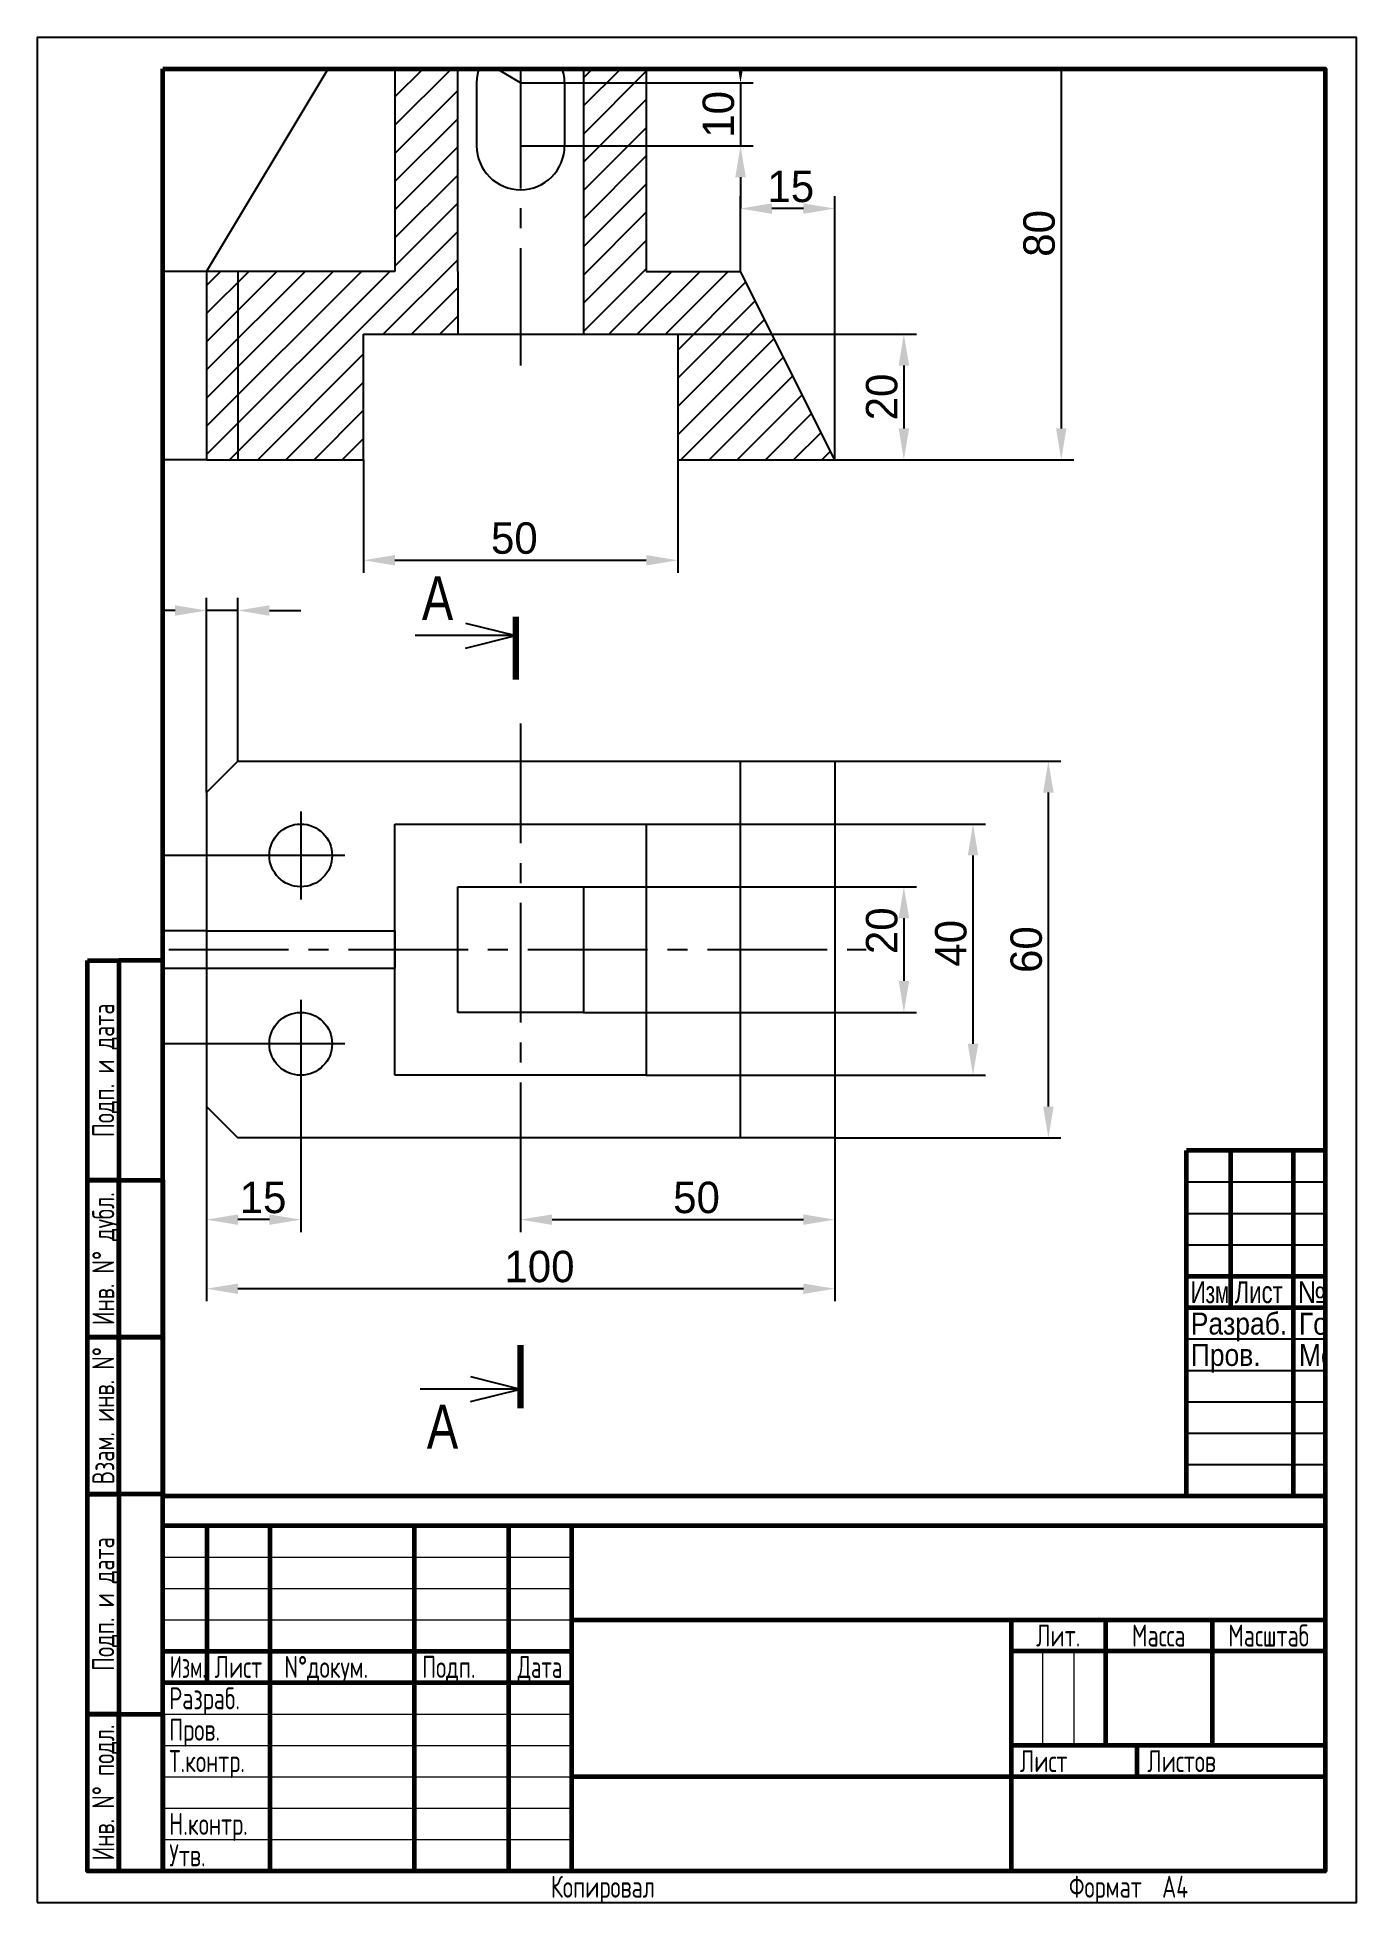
# Paper-space layout 'А4' of a CAD drawing. Header units: millimetres. Extents: x -3 to 207, y -3 to 294.
# The model-space entities are those that its viewports show. They can reach past a viewport. Long polylines and large blocks are cut down to what shows.
import ezdxf
from ezdxf.enums import TextEntityAlignment as Align

# ---------------------------------------------------------------- set-up
doc = ezdxf.new("R2010")
doc.units = ezdxf.units.MM
doc.linetypes.add('осевая2', pattern=[28.575, 19.05, -3.175, 3.175, -3.175])
doc.layers.get('Defpoints').update_dxf_attribs({"color": 5})
doc.layers.add('1-оси', color=1, linetype='осевая2')
doc.layers.add('3-размеры', color=6, linetype='Continuous')
doc.layers.add('2-штриховка', color=7, linetype='Continuous', true_color=0x00c7c7)
doc.layers.add('4-текст', color=7, linetype='Continuous', true_color=0x00ad00)
doc.layers.add('VPORTS', color=3, linetype='Continuous', plot=False)
doc.layers.add('РАМКА', color=7, linetype='Continuous', lineweight=60)
doc.styles.add('СПДС', font='geniso.shx', dxfattribs={"width": 0.8})
doc.dimstyles.new('Standart', dxfattribs={"dimtxt": 5, "dimasz": 5, "dimexe": 2, "dimexo": 0, "dimgap": 1, "dimtad": 1, "dimtoh": 1, "dimdec": 0, "dimtxsty": 'Standard', "dimcen": 2.5, "dimadec": 0, "dimazin": 0, "dimtfac": 1, "dimtdec": 0, "dimtmove": 0, "dimatfit": 3, "dimldrblk": 'DOTSMALL', "dimfxl": 1, "dimarcsym": 0})

# ---------------------------------------------------------------- blocks, each defined once
blk = doc.blocks.new('*U2')
at = {"color": 0, "linetype": 'Continuous', "lineweight": 25}
blk.add_lwpolyline([(-210, 0), (0, 0), (0, 297), (-210, 297)], close=True, dxfattribs=at)
at = {"color": 0, "linetype": 'Continuous', "lineweight": -2}
for points in [[(-190, 292), (-5, 292), (-5, 5), (-190, 5)], [(-202, 150), (-197, 150), (-197, 115), (-202, 115)], [(-197, 115), (-190, 115), (-190, 150), (-197, 150)], [(-202, 115), (-197, 115), (-197, 90), (-202, 90)], [(-197, 115), (-190, 115), (-190, 90), (-197, 90)], [(-202, 90), (-197, 90), (-197, 65), (-202, 65)], [(-197, 90), (-190, 90), (-190, 65), (-197, 65)], [(-202, 65), (-197, 65), (-197, 30), (-202, 30)], [(-197, 30), (-190, 30), (-190, 65), (-197, 65)], [(-202, 30), (-197, 30), (-197, 5), (-202, 5)], [(-197, 30), (-190, 30), (-190, 5), (-197, 5)]]:
    blk.add_lwpolyline(points, close=True, dxfattribs=at)
at = {"color": 0, "linetype": 'Continuous', "lineweight": 20, "style": 'СПДС', "width": 0.8}
for s, p in [('Подп. и дата', (-199.5, 132.5)), ('Инв. N%%D дубл.', (-199.5, 102.5)), ('Взам. инв. N%%D', (-199.5, 77.5)), ('Подп. и дата', (-199.5, 47.5)), ('Инв. N%%D подл.', (-199.5, 17.5))]:
    blk.add_text(s, height=3.5, rotation=90, dxfattribs=at).set_placement(p, align=Align.MIDDLE_CENTER)
blk = doc.blocks.new('*U3')
at = {"color": 0, "linetype": 'Continuous', "lineweight": -2}
for p, q in [((-178, 55), (-178, 30)), ((-168, 55), (-168, 0)), ((-145, 55), (-145, 0)), ((-130, 55), (-130, 0)), ((-120, 55), (-120, 0)), ((-120, 40), (0, 40)), ((-50, 40), (-50, 0)), ((-35, 40), (-35, 20)), ((-18, 40), (-18, 20)), ((-185, 35), (-120, 35)), ((0, 35), (-50, 35)), ((-185, 30), (-120, 30)), ((0, 20), (-50, 20)), ((-30, 20), (-30, 15)), ((0, 15), (-120, 15))]:
    blk.add_line(p, q, dxfattribs=at)
at = {"color": 0, "linetype": 'Continuous', "lineweight": 20}
for p, q in [((-185, 50), (-120, 50)), ((-185, 45), (-120, 45)), ((-185, 40), (-120, 40)), ((-45, 35), (-45, 20)), ((-40, 35), (-40, 20)), ((-185, 25), (-120, 25)), ((-185, 20), (-120, 20)), ((-185, 15), (-120, 15)), ((-185, 10), (-120, 10)), ((-185, 5), (-120, 5))]:
    blk.add_line(p, q, dxfattribs=at)
at = {"color": 0, "linetype": 'Continuous', "lineweight": -2}
blk.add_lwpolyline([(-185, 55), (0, 55), (0, 0), (-185, 0)], close=True, dxfattribs=at)
at = {"color": 0, "linetype": 'Continuous', "lineweight": 20, "style": 'СПДС'}
for s, width, p in [('Лит.', 0.8, (-42.5, 37.5)), ('Масса', 0.8, (-26.5, 37.5)), ('Масштаб', 0.8, (-9, 37.5)), ('Изм.', 0.7, (-181, 32.5)), ('Лист', 0.8, (-173, 32.5)), ('N%%Dдокум.', 0.8, (-159, 32.5)), ('Подп.', 0.8, (-139.5, 32.5)), ('Дата', 0.75, (-125, 32.5)), ('Лист', 0.8, (-44.82, 17.5)), ('Листов', 0.8, (-22.86, 17.5)), ('Копировал', 0.8, (-115, -2.5)), ('Формат', 0.8, (-35, -2.5))]:
    blk.add_text(s, height=3.5, dxfattribs=dict(at, width=width)).set_placement(p, align=Align.MIDDLE_CENTER)
at = {"color": 0, "linetype": 'Continuous', "lineweight": 20, "style": 'СПДС', "flags": 8}
for tag, height, width, p in [('IZM1', 3.5, 0.8, (-181.5, 50.75)), ('LIST1', 3.5, 0.8, (-173, 50.75)), ('NDOC1', 3.5, 0.7, (-157, 50.75)), ('DAT1', 3.5, 0.6, (-125, 50.75)), ('IZM2', 3.5, 0.8, (-181.5, 45.75)), ('LIST2', 3.5, 0.8, (-173, 45.75)), ('NDOC2', 3.5, 0.7, (-157, 45.75)), ('DAT2', 3.5, 0.6, (-125, 45.75)), ('OBOZNACHEN', 5, 0.8, (-60, 45)), ('IZM3', 3.5, 0.8, (-181.5, 40.75)), ('LIST3', 3.5, 0.8, (-173, 40.75)), ('NDOC3', 3.5, 0.7, (-157, 40.75)), ('DAT3', 3.5, 0.6, (-125, 40.75)), ('IZM4', 3.5, 0.8, (-181.5, 35.75)), ('LIST4', 3.5, 0.8, (-173, 35.75)), ('NDOC4', 3.5, 0.7, (-157, 35.75)), ('DAT4', 3.5, 0.6, (-125, 35.75)), ('NAME-PRODUKT1', 3.5, 0.8, (-85, 32.5)), ('NAME-PRODUKT2', 3.5, 0.8, (-85, 28)), ('DATE1', 3.5, 0.6, (-125, 25.75)), ('NAME-PRODUKT3', 3.5, 0.8, (-85, 23.5)), ('DATE2', 3.5, 0.6, (-125, 20.75)), ('DATE3', 3.5, 0.6, (-125, 15.75)), ('NAME-DOCUMENT', 3.5, 0.8, (-84.97, 16.5)), ('DATE4', 3.5, 0.6, (-125, 10.75)), ('NAME-MAT1', 3.5, 0.8, (-85, 10)), ('DATE5', 3.5, 0.6, (-125, 5.75)), ('NAME-MAT2', 3.5, 0.8, (-85, 5.5)), ('ORGANIZATION', 5, 0.7, (-25, 5.5)), ('ORGANIZATION1', 3.5, 0.8, (-25, 8)), ('ORGANIZATION2', 3.5, 0.8, (-25, 3)), ('DATE6', 3.5, 0.6, (-125, 0.75)), ('NAME-MAT3', 3.5, 0.8, (-85, 1))]:
    blk.add_attdef(tag, text='', height=height, dxfattribs=dict(at, width=width)).set_placement(p, align=Align.CENTER)
for tag, p, width in [('JOB1', (-184, 25.75), 0.8), ('NAME1', (-167, 25.75), 0.7), ('JOB2', (-184, 20.75), 0.8), ('NAME2', (-167, 20.75), 0.7), ('JOB3', (-184, 15.75), 0.8), ('NAME3', (-167, 15.75), 0.7), ('JOB4', (-184, 10.75), 0.8), ('NAME4', (-167, 10.75), 0.7), ('JOB5', (-184, 5.75), 0.8), ('NAME5', (-167, 5.75), 0.7), ('JOB6', (-184, 0.75), 0.8), ('NAME6', (-167, 0.75), 0.7), ('FORMAT', (-25.97, -4.25), 0.8)]:
    blk.add_attdef(tag, p, '', height=3.5, dxfattribs=dict(at, width=width))
at = {"color": 0, "linetype": 'Continuous', "lineweight": 20, "style": 'СПДС', "width": 0.8, "flags": 8}
for tag, p in [('STAGE', (-47.5, 27.5)), ('MASSA', (-26.5, 27.5)), ('SCALE', (-9, 27.5)), ('LIST', (-35, 17.5)), ('LISTS', (-8.32, 17.5))]:
    blk.add_attdef(tag, text='', height=3.5, dxfattribs=at).set_placement(p, align=Align.MIDDLE_CENTER)
blk = doc.blocks.new('*D29')
at = {"layer": '3-размеры', "color": 0, "lineweight": -2, "transparency": 16777216}
for p, q in [((149.43, 202.23), (149.43, 184.23)), ((199.43, 202.23), (199.43, 184.23)), ((154.43, 186.23), (194.43, 186.23))]:
    blk.add_line(p, q, dxfattribs=at)
at = {"layer": '3-размеры', "color": 0, "transparency": 16777216}
for points in [[(154.43, 187.06), (154.43, 185.39), (149.43, 186.23)], [(194.43, 187.06), (194.43, 185.39), (199.43, 186.23)]]:
    blk.add_solid(points, dxfattribs=at)
at = {"layer": 'Defpoints', "color": 0, "transparency": 16777216}
for p in [(149.43, 202.23), (199.43, 202.23), (199.43, 186.23)]:
    blk.add_point(p, dxfattribs=at)
at = {"layer": '3-размеры', "color": 0, "transparency": 16777216, "insert": (173.43, 189.73), "char_height": 5, "attachment_point": 5}
blk.add_mtext('50', dxfattribs=at)
blk = doc.blocks.new('_DotSmall')
at = {"color": 0, "linetype": 'ByBlock', "const_width": 0.5}
blk.add_lwpolyline([(-0.0625, 0, 1), (0.0625, 0, 1)], format="xyb", close=True, dxfattribs=at)
blk = doc.blocks.new('*D30')
at = {"layer": '3-размеры', "color": 0, "lineweight": -2, "transparency": 16777216}
for p, q in [((199.43, 222.23), (237.43, 222.23)), ((235.43, 217.23), (235.43, 207.23)), ((199.43, 202.23), (237.43, 202.23))]:
    blk.add_line(p, q, dxfattribs=at)
at = {"layer": '3-размеры', "color": 0, "transparency": 16777216}
for points in [[(234.6, 217.23), (236.27, 217.23), (235.43, 222.23)], [(234.6, 207.23), (236.27, 207.23), (235.43, 202.23)]]:
    blk.add_solid(points, dxfattribs=at)
at = {"layer": 'Defpoints', "color": 0, "transparency": 16777216}
for p in [(199.43, 222.23), (199.43, 202.23), (235.43, 202.23)]:
    blk.add_point(p, dxfattribs=at)
at = {"layer": '3-размеры', "color": 0, "transparency": 16777216, "insert": (231.93, 212.23), "char_height": 5, "attachment_point": 5, "rotation": 90}
blk.add_mtext('20', dxfattribs=at)
blk = doc.blocks.new('*D31')
at = {"layer": '3-размеры', "color": 0, "lineweight": -2, "transparency": 16777216}
for p, q in [((124.43, 232.23), (105.43, 232.23)), ((107.43, 227.23), (107.43, 207.23)), ((124.43, 202.23), (105.43, 202.23))]:
    blk.add_line(p, q, dxfattribs=at)
at = {"layer": '3-размеры', "color": 0, "transparency": 16777216}
for points in [[(106.6, 227.23), (108.27, 227.23), (107.43, 232.23)], [(106.6, 207.23), (108.27, 207.23), (107.43, 202.23)]]:
    blk.add_solid(points, dxfattribs=at)
at = {"layer": 'Defpoints', "color": 0, "transparency": 16777216}
for p in [(124.43, 232.23), (107.43, 202.23), (124.43, 202.23)]:
    blk.add_point(p, dxfattribs=at)
at = {"layer": '3-размеры', "color": 0, "transparency": 16777216, "insert": (103.93, 218.23), "char_height": 5, "attachment_point": 5, "rotation": 90}
blk.add_mtext('30', dxfattribs=at)
blk = doc.blocks.new('*D32')
at = {"layer": '3-размеры', "color": 0, "lineweight": -2, "transparency": 16777216}
for p, q in [((194.43, 282.23), (262.48, 282.23)), ((260.48, 277.23), (260.48, 207.23)), ((199.43, 202.23), (262.48, 202.23))]:
    blk.add_line(p, q, dxfattribs=at)
at = {"layer": '3-размеры', "color": 0, "transparency": 16777216}
for points in [[(259.65, 277.23), (261.31, 277.23), (260.48, 282.23)], [(259.65, 207.23), (261.31, 207.23), (260.48, 202.23)]]:
    blk.add_solid(points, dxfattribs=at)
at = {"layer": 'Defpoints', "color": 0, "transparency": 16777216}
for p in [(194.43, 282.23), (199.43, 202.23), (260.48, 202.23)]:
    blk.add_point(p, dxfattribs=at)
at = {"layer": '3-размеры', "color": 0, "transparency": 16777216, "insert": (256.98, 238.28), "char_height": 5, "attachment_point": 5, "rotation": 90}
blk.add_mtext('80', dxfattribs=at)
blk = doc.blocks.new('*D28')
at = {"layer": '3-размеры', "color": 0, "lineweight": -2, "transparency": 16777216}
for p, q in [((209.43, 267.23), (209.43, 272.23)), ((174.43, 262.23), (211.43, 262.23)), ((209.43, 262.23), (209.43, 252.23)), ((174.43, 252.23), (211.43, 252.23)), ((209.43, 247.23), (209.43, 242.23))]:
    blk.add_line(p, q, dxfattribs=at)
at = {"layer": '3-размеры', "color": 0, "transparency": 16777216}
for points in [[(208.6, 267.23), (210.27, 267.23), (209.43, 262.23)], [(208.6, 247.23), (210.27, 247.23), (209.43, 252.23)]]:
    blk.add_solid(points, dxfattribs=at)
at = {"layer": 'Defpoints', "color": 0, "transparency": 16777216}
for p in [(174.43, 262.23), (174.43, 252.23), (209.43, 252.23)]:
    blk.add_point(p, dxfattribs=at)
at = {"layer": '3-размеры', "color": 0, "transparency": 16777216, "insert": (205.93, 257.23), "char_height": 5, "attachment_point": 5, "rotation": 90}
blk.add_mtext('10', dxfattribs=at)
blk = doc.blocks.new('*D34')
at = {"layer": '3-размеры', "color": 0, "lineweight": -2, "transparency": 16777216}
for p, q in [((209.43, 232.23), (209.43, 244.23)), ((224.43, 202.23), (224.43, 244.23)), ((219.43, 242.23), (214.43, 242.23))]:
    blk.add_line(p, q, dxfattribs=at)
at = {"layer": '3-размеры', "color": 0, "transparency": 16777216}
for points in [[(214.43, 243.06), (214.43, 241.39), (209.43, 242.23)], [(219.43, 243.06), (219.43, 241.39), (224.43, 242.23)]]:
    blk.add_solid(points, dxfattribs=at)
at = {"layer": 'Defpoints', "color": 0, "transparency": 16777216}
for p in [(209.43, 242.23), (209.43, 232.23), (224.43, 202.23)]:
    blk.add_point(p, dxfattribs=at)
at = {"layer": '3-размеры', "color": 0, "transparency": 16777216, "insert": (217.43, 245.73), "char_height": 5, "attachment_point": 5}
blk.add_mtext('15', dxfattribs=at)
blk = doc.blocks.new('*D35')
at = {"layer": '3-размеры', "color": 0, "lineweight": -2, "transparency": 16777216}
for p, q in [((224.43, 154.23), (260.43, 154.23)), ((258.43, 99.23), (258.43, 149.23)), ((224.43, 94.23), (260.43, 94.23))]:
    blk.add_line(p, q, dxfattribs=at)
at = {"layer": '3-размеры', "color": 0, "transparency": 16777216}
for points in [[(257.6, 149.23), (259.27, 149.23), (258.43, 154.23)], [(257.6, 99.23), (259.27, 99.23), (258.43, 94.23)]]:
    blk.add_solid(points, dxfattribs=at)
at = {"layer": 'Defpoints', "color": 0, "transparency": 16777216}
for p in [(224.43, 154.23), (258.43, 154.23), (224.43, 94.23)]:
    blk.add_point(p, dxfattribs=at)
at = {"layer": '3-размеры', "color": 0, "transparency": 16777216, "insert": (254.93, 124.23), "char_height": 5, "attachment_point": 5, "rotation": 90}
blk.add_mtext('60', dxfattribs=at)
blk = doc.blocks.new('*D36')
at = {"layer": '3-размеры', "color": 0, "lineweight": -2, "transparency": 16777216}
for p, q in [((194.43, 144.23), (248.43, 144.23)), ((246.43, 139.23), (246.43, 109.23)), ((194.43, 104.23), (248.43, 104.23))]:
    blk.add_line(p, q, dxfattribs=at)
at = {"layer": '3-размеры', "color": 0, "transparency": 16777216}
for points in [[(245.6, 139.23), (247.27, 139.23), (246.43, 144.23)], [(245.6, 109.23), (247.27, 109.23), (246.43, 104.23)]]:
    blk.add_solid(points, dxfattribs=at)
at = {"layer": 'Defpoints', "color": 0, "transparency": 16777216}
for p in [(194.43, 144.23), (194.43, 104.23), (246.43, 104.23)]:
    blk.add_point(p, dxfattribs=at)
at = {"layer": '3-размеры', "color": 0, "transparency": 16777216, "insert": (242.93, 125.23), "char_height": 5, "attachment_point": 5, "rotation": 90}
blk.add_mtext('40', dxfattribs=at)
blk = doc.blocks.new('*D37')
at = {"layer": '3-размеры', "color": 0, "lineweight": -2, "transparency": 16777216}
for p, q in [((184.43, 134.23), (237.43, 134.23)), ((235.43, 129.23), (235.43, 119.23)), ((184.43, 114.23), (237.43, 114.23))]:
    blk.add_line(p, q, dxfattribs=at)
at = {"layer": '3-размеры', "color": 0, "transparency": 16777216}
for points in [[(234.6, 129.23), (236.27, 129.23), (235.43, 134.23)], [(234.6, 119.23), (236.27, 119.23), (235.43, 114.23)]]:
    blk.add_solid(points, dxfattribs=at)
at = {"layer": 'Defpoints', "color": 0, "transparency": 16777216}
for p in [(184.43, 134.23), (184.43, 114.23), (235.43, 114.23)]:
    blk.add_point(p, dxfattribs=at)
at = {"layer": '3-размеры', "color": 0, "transparency": 16777216, "insert": (231.93, 127.23), "char_height": 5, "attachment_point": 5, "rotation": 90}
blk.add_mtext('20', dxfattribs=at)
blk = doc.blocks.new('*D38')
at = {"layer": '3-размеры', "color": 0, "lineweight": -2, "transparency": 16777216}
for p, q in [((174.43, 94.23), (174.43, 79.23)), ((224.43, 94.23), (224.43, 79.23)), ((179.43, 81.23), (219.43, 81.23))]:
    blk.add_line(p, q, dxfattribs=at)
at = {"layer": '3-размеры', "color": 0, "transparency": 16777216}
for points in [[(179.43, 82.06), (179.43, 80.39), (174.43, 81.23)], [(219.43, 82.06), (219.43, 80.39), (224.43, 81.23)]]:
    blk.add_solid(points, dxfattribs=at)
at = {"layer": 'Defpoints', "color": 0, "transparency": 16777216}
for p in [(174.43, 94.23), (224.43, 94.23), (224.43, 81.23)]:
    blk.add_point(p, dxfattribs=at)
at = {"layer": '3-размеры', "color": 0, "transparency": 16777216, "insert": (202.43, 84.73), "char_height": 5, "attachment_point": 5}
blk.add_mtext('50', dxfattribs=at)
blk = doc.blocks.new('*D39')
at = {"layer": '3-размеры', "color": 0, "lineweight": -2, "transparency": 16777216}
for p, q in [((124.43, 99.23), (124.43, 68.23)), ((224.43, 94.23), (224.43, 68.23)), ((219.43, 70.23), (129.43, 70.23))]:
    blk.add_line(p, q, dxfattribs=at)
at = {"layer": '3-размеры', "color": 0, "transparency": 16777216}
for points in [[(129.43, 71.06), (129.43, 69.39), (124.43, 70.23)], [(219.43, 71.06), (219.43, 69.39), (224.43, 70.23)]]:
    blk.add_solid(points, dxfattribs=at)
at = {"layer": 'Defpoints', "color": 0, "transparency": 16777216}
for p in [(124.43, 99.23), (224.43, 94.23), (124.43, 70.23)]:
    blk.add_point(p, dxfattribs=at)
at = {"layer": '3-размеры', "color": 0, "transparency": 16777216, "insert": (177.43, 73.73), "char_height": 5, "attachment_point": 5}
blk.add_mtext('100', dxfattribs=at)
blk = doc.blocks.new('*D40')
at = {"layer": '3-размеры', "color": 0, "lineweight": -2, "transparency": 16777216}
for p, q in [((124.43, 109.23), (124.43, 79.23)), ((139.43, 109.23), (139.43, 79.23)), ((134.43, 81.23), (129.43, 81.23))]:
    blk.add_line(p, q, dxfattribs=at)
at = {"layer": '3-размеры', "color": 0, "transparency": 16777216}
for points in [[(129.43, 82.06), (129.43, 80.39), (124.43, 81.23)], [(134.43, 82.06), (134.43, 80.39), (139.43, 81.23)]]:
    blk.add_solid(points, dxfattribs=at)
at = {"layer": 'Defpoints', "color": 0, "transparency": 16777216}
for p in [(124.43, 109.23), (139.43, 109.23), (124.43, 81.23)]:
    blk.add_point(p, dxfattribs=at)
at = {"layer": '3-размеры', "color": 0, "transparency": 16777216, "insert": (133.43, 84.73), "char_height": 5, "attachment_point": 5}
blk.add_mtext('15', dxfattribs=at)
blk = doc.blocks.new('*D41')
at = {"layer": '3-размеры', "color": 0, "lineweight": -2, "transparency": 16777216}
for p, q in [((139.43, 139.23), (91.43, 139.23)), ((93.43, 134.23), (93.43, 114.23)), ((139.43, 109.23), (91.43, 109.23))]:
    blk.add_line(p, q, dxfattribs=at)
at = {"layer": '3-размеры', "color": 0, "transparency": 16777216}
for points in [[(92.6, 134.23), (94.27, 134.23), (93.43, 139.23)], [(92.6, 114.23), (94.27, 114.23), (93.43, 109.23)]]:
    blk.add_solid(points, dxfattribs=at)
at = {"layer": 'Defpoints', "color": 0, "transparency": 16777216}
for p in [(139.43, 139.23), (93.43, 109.23), (139.43, 109.23)]:
    blk.add_point(p, dxfattribs=at)
at = {"layer": '3-размеры', "color": 0, "transparency": 16777216, "insert": (89.93, 124.23), "char_height": 5, "attachment_point": 5, "rotation": 90}
blk.add_mtext('30', dxfattribs=at)
blk = doc.blocks.new('*D42')
at = {"layer": '3-размеры', "color": 0, "lineweight": -2, "transparency": 16777216}
for p, q in [((103.43, 132.23), (103.43, 137.23)), ((124.43, 127.23), (101.43, 127.23)), ((103.43, 127.23), (103.43, 121.23)), ((124.43, 121.23), (101.43, 121.23)), ((103.43, 116.23), (103.43, 111.23))]:
    blk.add_line(p, q, dxfattribs=at)
at = {"layer": '3-размеры', "color": 0, "transparency": 16777216}
for points in [[(102.6, 132.23), (104.27, 132.23), (103.43, 127.23)], [(102.6, 116.23), (104.27, 116.23), (103.43, 121.23)]]:
    blk.add_solid(points, dxfattribs=at)
at = {"layer": 'Defpoints', "color": 0, "transparency": 16777216}
for p in [(124.43, 127.23), (103.43, 121.23), (124.43, 121.23)]:
    blk.add_point(p, dxfattribs=at)
at = {"layer": '3-размеры', "color": 0, "transparency": 16777216, "insert": (99.93, 124.23), "char_height": 5, "attachment_point": 5, "rotation": 90}
blk.add_mtext('6', dxfattribs=at)
blk = doc.blocks.new('*D43')
at = {"layer": '3-размеры', "color": 0, "lineweight": -2, "transparency": 16777216}
for p, q in [((130.1, 283.23), (139.43, 283.23)), ((139.43, 283.23), (164.14, 268.4)), ((174.43, 262.23), (168.43, 265.83))]:
    blk.add_line(p, q, dxfattribs=at)
at = {"layer": '3-размеры', "color": 0, "transparency": 16777216}
blk.add_solid([(164.57, 269.12), (163.71, 267.69), (168.43, 265.83)], dxfattribs=at)
at = {"layer": 'Defpoints', "color": 0, "transparency": 16777216}
for p in [(168.43, 265.83), (174.43, 262.23)]:
    blk.add_point(p, dxfattribs=at)
at = {"layer": '3-размеры', "color": 0, "transparency": 16777216, "insert": (134.27, 286.73), "char_height": 5, "attachment_point": 5}
blk.add_mtext('R7', dxfattribs=at)
blk = doc.blocks.new('*D45')
at = {"layer": '3-размеры', "color": 0, "lineweight": -2, "transparency": 16777216}
for p, q in [((124.43, 149.23), (124.43, 180.23)), ((129.43, 154.23), (129.43, 180.23)), ((119.43, 178.23), (90.77, 178.23)), ((129.43, 178.23), (124.43, 178.23)), ((134.43, 178.23), (139.43, 178.23))]:
    blk.add_line(p, q, dxfattribs=at)
at = {"layer": '3-размеры', "color": 0, "transparency": 16777216}
for points in [[(119.43, 179.06), (119.43, 177.39), (124.43, 178.23)], [(134.43, 179.06), (134.43, 177.39), (129.43, 178.23)]]:
    blk.add_solid(points, dxfattribs=at)
at = {"layer": 'Defpoints', "color": 0, "transparency": 16777216}
for p in [(129.43, 178.23), (129.43, 154.23), (124.43, 149.23)]:
    blk.add_point(p, dxfattribs=at)
at = {"layer": '3-размеры', "color": 0, "transparency": 16777216, "insert": (102.6, 181.73), "char_height": 5, "attachment_point": 5}
blk.add_mtext('5x45%%d', dxfattribs=at)
blk = doc.blocks.new('Vraz')
at = {"lineweight": 100}
blk.add_line((0, 3), (0, -7), dxfattribs=at)
at = {"lineweight": -3}
for p, q in [((0, 0), (-16, 0)), ((-8, -2), (0, 0)), ((-7.99, 1.98), (0, 0))]:
    blk.add_line(p, q, dxfattribs=at)
at = {"width": 0.8}
blk.add_text('A', height=7, dxfattribs=at).set_placement((-14.93, 2.46))
blk = doc.blocks.new('Nraz')
at = {"lineweight": 100}
blk.add_line((0, -3), (0, 7), dxfattribs=at)
at = {"lineweight": -3}
for p, q in [((0, 0), (-16, 0)), ((-8, 2), (0, 0)), ((-7.99, -1.98), (0, 0))]:
    blk.add_line(p, q, dxfattribs=at)
at = {"width": 0.8}
blk.add_text('A', height=7, dxfattribs=at).set_placement((-14.93, -9.46))

msp = doc.modelspace()

# ---------------------------------------------------------------- hatches: boundary and pattern name
at = {"layer": '2-штриховка'}
h = msp.add_hatch(dxfattribs=at)
h.set_pattern_fill('ANSI31', color=256)
h.set_pattern_definition([(45, (25.4324, 32.228), (-2.245064, 2.245064), [])])
h.paths.add_polyline_path([(164.43, 282.23), (154.43, 282.23), (154.43, 232.23), (129.43, 232.23), (129.43, 202.23), (149.43, 202.23), (149.43, 222.23), (164.43, 222.23), (164.43, 232.23)])
h.paths.add_polyline_path([(194.43, 282.23), (184.43, 282.23), (184.43, 232.23), (184.43, 222.23), (199.43, 222.23), (199.43, 202.23), (224.43, 202.23), (209.43, 232.23), (194.43, 232.23)])
h.paths.add_polyline_path([(129.43, 232.23), (124.43, 232.23), (124.43, 202.23), (129.43, 202.23)])

# ---------------------------------------------------------------- linework, layer by layer
for p, q in [((124.43, 232.23), (154.43, 282.23)), ((154.43, 282.23), (154.43, 232.23)), ((164.43, 232.23), (164.43, 282.23)), ((184.43, 282.23), (184.43, 232.23)), ((194.43, 282.23), (194.43, 232.23)), ((167.43, 262.23), (167.43, 252.23)), ((181.43, 262.23), (181.43, 252.23)), ((194.43, 262.23), (194.43, 252.23)), ((154.43, 232.23), (124.43, 232.23)), ((124.43, 232.23), (124.43, 202.23)), ((129.43, 232.23), (129.43, 202.23)), ((164.43, 232.23), (164.43, 222.23)), ((184.43, 232.23), (184.43, 222.23)), ((194.43, 232.23), (209.43, 232.23)), ((224.43, 202.23), (209.43, 232.23)), ((149.43, 202.23), (149.43, 222.23)), ((149.43, 222.23), (199.43, 222.23)), ((199.43, 222.23), (199.43, 202.23)), ((124.43, 202.23), (149.43, 202.23)), ((199.43, 202.23), (224.43, 202.23)), ((129.43, 154.23), (124.43, 149.23)), ((129.43, 154.23), (224.43, 154.23)), ((209.43, 94.23), (209.43, 154.23)), ((224.43, 154.23), (224.43, 94.23)), ((124.43, 149.23), (124.43, 99.23)), ((124.43, 149.23), (124.43, 127.23)), ((124.43, 149.23), (124.43, 139.23)), ((154.43, 127.23), (154.43, 144.23)), ((154.43, 144.23), (194.43, 144.23)), ((194.43, 144.23), (194.43, 104.23)), ((164.43, 127.23), (164.43, 134.23)), ((164.43, 134.23), (184.43, 134.23)), ((184.43, 134.23), (184.43, 114.23)), ((124.43, 127.23), (154.43, 127.23)), ((154.43, 104.23), (154.43, 127.23)), ((154.43, 127.23), (154.43, 121.23)), ((164.43, 114.23), (164.43, 127.23)), ((154.43, 121.23), (124.43, 121.23)), ((184.43, 114.23), (164.43, 114.23)), ((194.43, 104.23), (154.43, 104.23)), ((124.43, 99.23), (129.43, 94.23)), ((224.43, 94.23), (129.43, 94.23))]:
    msp.add_line(p, q)
at = {"lineweight": 60}
for p, q in [((465.43, 92.23), (280.43, 92.23)), ((280.43, 37.23), (280.43, 92.23)), ((287.43, 92.23), (287.43, 67.23)), ((297.43, 37.23), (297.43, 92.23)), ((280.43, 72.23), (345.43, 72.23)), ((280.43, 67.23), (345.43, 67.23))]:
    msp.add_line(p, q, dxfattribs=at)
at = {"lineweight": -3}
for p, q in [((280.43, 87.23), (345.43, 87.23)), ((280.43, 82.23), (345.43, 82.23)), ((280.43, 77.23), (345.43, 77.23)), ((280.43, 62.23), (345.43, 62.23)), ((280.43, 57.23), (345.43, 57.23)), ((280.43, 52.23), (345.43, 52.23)), ((280.43, 47.23), (345.43, 47.23)), ((280.43, 42.23), (345.43, 42.23))]:
    msp.add_line(p, q, dxfattribs=at)
at = {"lineweight": 60}
msp.add_lwpolyline([(70.43, 37.23), (465.43, 37.23), (465.43, 324.23), (70.43, 324.23)], close=True, dxfattribs=at)
for centre in [(139.43, 139.23), (139.43, 109.23)]:
    msp.add_circle(centre, 5)
for centre, start, end in [((174.43, 262.23), 0, 180), ((174.43, 252.23), 180, 0)]:
    msp.add_arc(centre, 7, start, end)
at = {"layer": '1-оси'}
for p, q in [((174.43, 286.23), (174.43, 217.23)), ((174.43, 160.23), (174.43, 87.23)), ((118.43, 124.23), (229.43, 124.23))]:
    msp.add_line(p, q, dxfattribs=at)
at = {"layer": '1-оси', "color": 1}
for p, q in [((139.43, 146.23), (139.43, 132.23)), ((146.43, 139.23), (132.43, 139.23)), ((139.43, 116.23), (139.43, 102.23)), ((146.43, 109.23), (132.43, 109.23))]:
    msp.add_line(p, q, dxfattribs=at)
at = {"layer": 'Defpoints'}
msp.add_lwpolyline([(50.43, 32.23), (470.43, 32.23), (470.43, 329.23), (50.43, 329.23)], close=True, dxfattribs=at)

# ---------------------------------------------------------------- block references
for name, p in [('Vraz', (173.64, 174.23)), ('Nraz', (174.43, 54.23))]:
    msp.add_blockref(name, p)

# ---------------------------------------------------------------- texts
at = {"layer": '4-текст', "lineweight": -3}
for s, width, p in [('Изм.', 0.7, (281.1, 67.93)), ('Лист', 0.75, (288.1, 67.93)), ('№ докум.', 0.9, (298.1, 67.93)), ('Разраб.', 0.9, (281.1, 62.93)), ('Гордеюк', 0.9, (298.31, 62.9)), ('Пров.', 0.9, (281.1, 57.93)), ('Меркулов', 0.9, (298.31, 57.9))]:
    msp.add_text(s, height=3.5, dxfattribs=dict(at, width=width)).set_placement(p)

# ---------------------------------------------------------------- dimensions: what is measured, and where the dimension line sits
at = {"layer": '3-размеры'}
dim = msp.add_radius_dim(center=(174.43, 262.23), mpoint=(168.43, 265.83), dimstyle='Standart', dxfattribs=at)
dim.commit()
dim.dimension.update_dxf_attribs({"geometry": '*D43', "text_midpoint": (134.27, 283.23), "dimtype": 164})
for base, p1, p2, picture, middle in [((260.48, 202.23), (194.43, 282.23), (199.43, 202.23), '*D32', (260.48, 238.28)), ((209.43, 252.23), (174.43, 262.23), (174.43, 252.23), '*D28', (209.43, 257.23)), ((107.43, 202.23), (124.43, 232.23), (124.43, 202.23), '*D31', (107.43, 218.23)), ((235.43, 202.23), (199.43, 222.23), (199.43, 202.23), '*D30', (235.43, 212.23)), ((258.43, 154.23), (224.43, 94.23), (224.43, 154.23), '*D35', (258.43, 124.23)), ((246.43, 104.23), (194.43, 144.23), (194.43, 104.23), '*D36', (246.43, 125.23)), ((93.43, 109.23), (139.43, 139.23), (139.43, 109.23), '*D41', (93.43, 124.23)), ((103.43, 121.23), (124.43, 127.23), (124.43, 121.23), '*D42', (103.43, 124.23))]:
    dim = msp.add_linear_dim(base=base, p1=p1, p2=p2, angle=90, dimstyle='Standart', dxfattribs=at)
    dim.commit()
    dim.dimension.update_dxf_attribs({"geometry": picture, "text_midpoint": middle, "dimtype": 160})
for base, p1, p2, picture, middle in [((209.43, 242.23), (224.43, 202.23), (209.43, 232.23), '*D34', (217.43, 242.23)), ((199.43, 186.23), (149.43, 202.23), (199.43, 202.23), '*D29', (173.43, 186.23)), ((124.43, 81.23), (139.43, 109.23), (124.43, 109.23), '*D40', (133.43, 81.23)), ((124.43, 70.23), (224.43, 94.23), (124.43, 99.23), '*D39', (177.43, 70.23)), ((224.43, 81.23), (174.43, 94.23), (224.43, 94.23), '*D38', (202.43, 81.23))]:
    dim = msp.add_linear_dim(base=base, p1=p1, p2=p2, dimstyle='Standart', dxfattribs=at)
    dim.commit()
    dim.dimension.update_dxf_attribs({"geometry": picture, "text_midpoint": middle, "dimtype": 160})
dim = msp.add_linear_dim(base=(129.43, 178.23), p1=(124.43, 149.23), p2=(129.43, 154.23), text='5x45%%d', dimstyle='Standart', dxfattribs=at)
dim.commit()
dim.dimension.update_dxf_attribs({"geometry": '*D45', "text_midpoint": (102.6, 178.23), "dimtype": 160})
dim = msp.add_linear_dim(base=(235.43, 114.23), p1=(184.43, 134.23), p2=(184.43, 114.23), angle=90, dimstyle='Standart', override={"dimscale": 0}, dxfattribs=at)
dim.commit()
dim.dimension.update_dxf_attribs({"geometry": '*D37', "text_midpoint": (235.43, 127.23), "dimtype": 160})

psp = doc.layouts.new('А4')

# ---------------------------------------------------------------- block references
at = {"layer": 'РАМКА'}
psp.add_blockref('*U2', (206.66, -3.06), dxfattribs=at)
ref = psp.add_blockref('*U3', (201.66, 1.94), dxfattribs=at)
ref.add_attrib('JOB1', 'Разраб.', (17.66, 27.69), dxfattribs={"layer": '0', "color": 0, "linetype": 'Continuous', "lineweight": 20, "height": 3.5, "style": 'СПДС', "width": 0.8})
ref.add_attrib('JOB2', 'Пров.', (17.66, 22.69), dxfattribs={"layer": '0', "color": 0, "linetype": 'Continuous', "lineweight": 20, "height": 3.5, "style": 'СПДС', "width": 0.8})
ref.add_attrib('JOB3', 'Т.контр.', (17.66, 17.69), dxfattribs={"layer": '0', "color": 0, "linetype": 'Continuous', "lineweight": 20, "height": 3.5, "style": 'СПДС', "width": 0.8})
ref.add_attrib('JOB5', 'Н.контр.', (17.66, 7.69), dxfattribs={"layer": '0', "color": 0, "linetype": 'Continuous', "lineweight": 20, "height": 3.5, "style": 'СПДС', "width": 0.8})
ref.add_attrib('JOB6', 'Утв.', (17.66, 2.69), dxfattribs={"layer": '0', "color": 0, "linetype": 'Continuous', "lineweight": 20, "height": 3.5, "style": 'СПДС', "width": 0.8})
ref.add_attrib('FORMAT', 'A4', (175.69, -2.31), dxfattribs={"layer": '0', "color": 0, "linetype": 'Continuous', "lineweight": 20, "height": 3.5, "style": 'СПДС', "width": 0.8})

# ---------------------------------------------------------------- viewports
at = {"layer": 'VPORTS'}
psp.add_viewport(center=(109.16, 172.94), size=(185, 232), view_center_point=(210, 148.5), view_height=232, dxfattribs=at)

doc.saveas('drawing.dxf')
